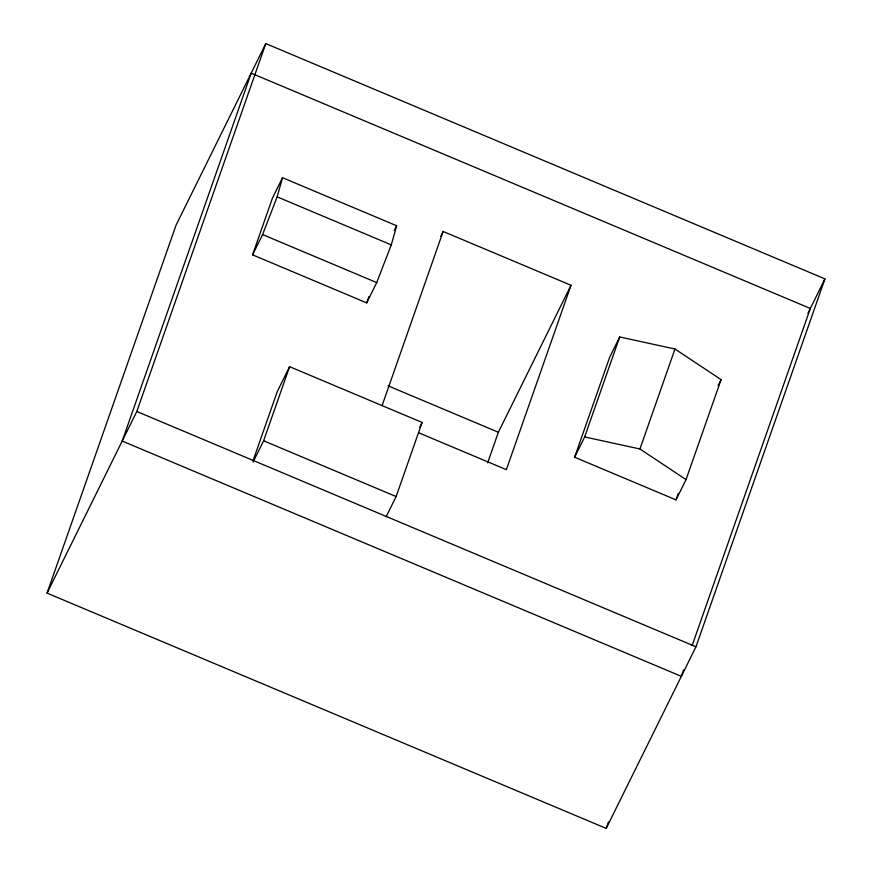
<?xml version="1.0" encoding="UTF-8"?>
<svg xmlns="http://www.w3.org/2000/svg" width="872" height="872" viewBox="0 0 872 872"><rect width="100%" height="100%" fill="white"/><g stroke="black" fill="none" stroke-linecap="round" stroke-linejoin="round"><path stroke-width="1.31" d="M252.564 254.842L262.592 234.568L277.143 196.854L282.517 177.714L396.651 225.75L391.277 244.879L376.715 282.593L366.698 302.867L252.564 254.842L272.5 197.988L282.517 177.714M47.055 593.113L176.035 225.216L265.797 43.6L824.945 278.887L695.965 646.784L606.204 828.4L47.055 593.113L136.817 411.486L265.797 43.6M253.087 460.59L277.274 391.593L289.591 366.676L422.113 422.44L396.128 496.55L386.154 516.725M253.054 462.149L263.617 440.785L289.591 366.676M366.698 302.867L368.911 296.556M382.078 405.633L443.14 231.451L571.007 285.264L506.36 469.67L418.604 432.741M487.644 462.825L498.37 432.25L571.007 285.264M574.626 457.222L609.681 357.248L619.698 336.974L674.983 349.007L721.09 379.636L686.035 479.611L676.018 499.885L574.626 457.222L584.654 436.948L619.698 336.974M686.035 479.611L639.939 448.982L674.983 349.007M676.018 499.885L678.263 493.476M606.204 828.4L608.449 821.991M683.594 669.936L681.348 676.345L122.211 441.058L251.191 73.161L810.328 308.459L692.139 645.585M394.297 230.513L396.651 225.75M440.742 236.312L443.14 231.451M419.759 427.193L422.113 422.44M718.136 385.598L721.09 379.636M807.93 313.321L824.945 278.887M584.654 436.948L639.939 448.982M277.143 196.854L391.277 244.879M262.592 234.568L376.715 282.593M388.051 385.827L498.37 432.25M263.617 440.785L396.128 496.55M136.817 411.486L695.965 646.784"/></g></svg>
